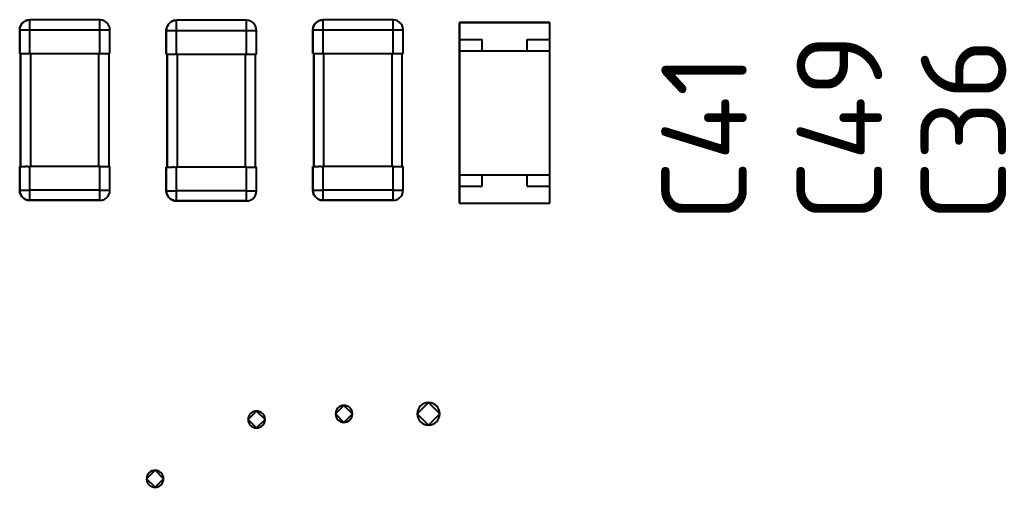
# Model space of a CAD drawing. Header units: inches. Extents: x 5 to 589, y -420 to -5.
# Drawn here: x 450.82 to 468.32, y -98.95 to -90.66 of the extents above; entities that cross this region are included whole.
import ezdxf

# ---------------------------------------------------------------- set-up
doc = ezdxf.new("R2010")
doc.units = ezdxf.units.IN
doc.header["$MEASUREMENT"] = 0
doc.styles.add('ISOCPEUR0', font='isocpeur.ttf', dxfattribs={"height": 2.87999})

msp = doc.modelspace()

# ---------------------------------------------------------------- linework, layer by layer
at = {"color": 7, "true_color": 0xffffff}
for p, q in [((450.842, -90.765), (450.828, -90.803)), ((450.828, -90.803), (450.842, -90.765)), ((450.864, -90.731), (450.842, -90.765)), ((450.842, -90.765), (450.864, -90.731)), ((450.892, -90.703), (450.864, -90.731)), ((450.864, -90.731), (450.892, -90.703)), ((450.926, -90.681), (450.892, -90.703)), ((450.892, -90.703), (450.926, -90.681)), ((450.964, -90.669), (450.926, -90.681)), ((450.926, -90.681), (450.964, -90.669)), ((451.004, -90.663), (450.964, -90.669)), ((450.964, -90.669), (451.004, -90.663)), ((452.244, -90.663), (451.004, -90.663)), ((452.244, -90.663), (451.004, -90.663)), ((451.004, -90.669), (451.004, -90.663)), ((451.004, -90.681), (451.004, -90.669)), ((451.004, -90.703), (451.004, -90.681)), ((451.004, -90.731), (451.004, -90.703)), ((451.004, -90.765), (451.004, -90.731)), ((451.004, -90.803), (451.004, -90.765)), ((452.284, -90.669), (452.244, -90.663)), ((452.284, -90.669), (452.244, -90.663)), ((452.244, -90.669), (452.244, -90.663)), ((452.244, -90.681), (452.244, -90.669)), ((452.244, -90.703), (452.244, -90.681)), ((452.244, -90.731), (452.244, -90.703)), ((452.244, -90.765), (452.244, -90.731)), ((452.244, -90.803), (452.244, -90.765)), ((452.322, -90.681), (452.284, -90.669)), ((452.322, -90.681), (452.284, -90.669)), ((452.356, -90.703), (452.322, -90.681)), ((452.356, -90.703), (452.322, -90.681)), ((452.384, -90.731), (452.356, -90.703)), ((452.384, -90.731), (452.356, -90.703)), ((452.406, -90.765), (452.384, -90.731)), ((452.406, -90.765), (452.384, -90.731)), ((452.42, -90.803), (452.406, -90.765)), ((452.42, -90.803), (452.406, -90.765)), ((453.442, -90.775), (453.428, -90.813)), ((453.428, -90.813), (453.442, -90.775)), ((453.464, -90.741), (453.442, -90.775)), ((453.442, -90.775), (453.464, -90.741)), ((453.492, -90.713), (453.464, -90.741)), ((453.464, -90.741), (453.492, -90.713)), ((453.526, -90.691), (453.492, -90.713)), ((453.492, -90.713), (453.526, -90.691)), ((453.564, -90.679), (453.526, -90.691)), ((453.526, -90.691), (453.564, -90.679)), ((453.604, -90.673), (453.564, -90.679)), ((453.564, -90.679), (453.604, -90.673)), ((454.844, -90.673), (453.604, -90.673)), ((454.844, -90.673), (453.604, -90.673)), ((453.604, -90.679), (453.604, -90.673)), ((453.604, -90.691), (453.604, -90.679)), ((453.604, -90.713), (453.604, -90.691)), ((453.604, -90.741), (453.604, -90.713)), ((453.604, -90.775), (453.604, -90.741)), ((453.604, -90.813), (453.604, -90.775)), ((454.884, -90.679), (454.844, -90.673)), ((454.884, -90.679), (454.844, -90.673)), ((454.844, -90.679), (454.844, -90.673)), ((454.844, -90.691), (454.844, -90.679)), ((454.844, -90.713), (454.844, -90.691)), ((454.844, -90.741), (454.844, -90.713)), ((454.844, -90.775), (454.844, -90.741)), ((454.844, -90.813), (454.844, -90.775)), ((454.922, -90.691), (454.884, -90.679)), ((454.922, -90.691), (454.884, -90.679)), ((454.956, -90.713), (454.922, -90.691)), ((454.956, -90.713), (454.922, -90.691)), ((454.984, -90.741), (454.956, -90.713)), ((454.984, -90.741), (454.956, -90.713)), ((455.006, -90.775), (454.984, -90.741)), ((455.006, -90.775), (454.984, -90.741)), ((455.02, -90.813), (455.006, -90.775)), ((455.02, -90.813), (455.006, -90.775)), ((456.042, -90.765), (456.028, -90.803)), ((456.028, -90.803), (456.042, -90.765)), ((456.064, -90.731), (456.042, -90.765)), ((456.042, -90.765), (456.064, -90.731)), ((456.092, -90.703), (456.064, -90.731)), ((456.064, -90.731), (456.092, -90.703)), ((456.126, -90.681), (456.092, -90.703)), ((456.092, -90.703), (456.126, -90.681)), ((456.164, -90.669), (456.126, -90.681)), ((456.126, -90.681), (456.164, -90.669)), ((456.204, -90.663), (456.164, -90.669)), ((456.164, -90.669), (456.204, -90.663)), ((457.444, -90.663), (456.204, -90.663)), ((457.444, -90.663), (456.204, -90.663)), ((456.204, -90.669), (456.204, -90.663)), ((456.204, -90.681), (456.204, -90.669)), ((456.204, -90.703), (456.204, -90.681)), ((456.204, -90.731), (456.204, -90.703)), ((456.204, -90.765), (456.204, -90.731)), ((456.204, -90.803), (456.204, -90.765)), ((457.484, -90.669), (457.444, -90.663)), ((457.484, -90.669), (457.444, -90.663)), ((457.444, -90.669), (457.444, -90.663)), ((457.444, -90.681), (457.444, -90.669)), ((457.444, -90.703), (457.444, -90.681)), ((457.444, -90.731), (457.444, -90.703)), ((457.444, -90.765), (457.444, -90.731)), ((457.444, -90.803), (457.444, -90.765)), ((457.522, -90.681), (457.484, -90.669)), ((457.522, -90.681), (457.484, -90.669)), ((457.556, -90.703), (457.522, -90.681)), ((457.556, -90.703), (457.522, -90.681)), ((457.584, -90.731), (457.556, -90.703)), ((457.584, -90.731), (457.556, -90.703)), ((457.606, -90.765), (457.584, -90.731)), ((457.606, -90.765), (457.584, -90.731)), ((457.62, -90.803), (457.606, -90.765)), ((457.62, -90.803), (457.606, -90.765)), ((460.224, -90.713), (458.624, -90.713)), ((458.624, -90.713), (458.624, -91.013)), ((458.624, -91.013), (458.624, -90.713)), ((458.624, -90.713), (460.224, -90.713)), ((460.224, -91.013), (460.224, -90.713)), ((460.224, -91.013), (460.224, -90.713)), ((450.828, -90.803), (450.824, -90.843)), ((450.824, -90.843), (450.828, -90.803)), ((450.824, -90.843), (450.824, -91.263)), ((450.824, -91.263), (450.824, -90.843)), ((450.824, -90.843), (450.828, -90.843)), ((450.828, -90.843), (450.842, -90.843)), ((450.842, -90.843), (450.864, -90.843)), ((450.864, -90.843), (450.892, -90.843)), ((450.892, -90.843), (450.926, -90.843)), ((450.926, -90.843), (450.964, -90.843)), ((450.964, -90.843), (451.004, -90.843)), ((451.004, -90.843), (451.004, -90.803)), ((451.004, -91.263), (451.004, -90.843)), ((451.004, -90.843), (452.244, -90.843)), ((452.244, -90.843), (452.244, -90.803)), ((452.244, -91.263), (452.244, -90.843)), ((452.244, -90.843), (452.284, -90.843)), ((452.284, -90.843), (452.322, -90.843)), ((452.322, -90.843), (452.356, -90.843)), ((452.356, -90.843), (452.384, -90.843)), ((452.384, -90.843), (452.406, -90.843)), ((452.406, -90.843), (452.42, -90.843)), ((452.424, -90.843), (452.42, -90.803)), ((452.424, -90.843), (452.42, -90.803)), ((452.42, -90.843), (452.424, -90.843)), ((452.424, -91.263), (452.424, -90.843)), ((452.424, -91.263), (452.424, -90.843)), ((453.428, -90.813), (453.424, -90.853)), ((453.424, -90.853), (453.428, -90.813)), ((453.424, -90.853), (453.424, -91.273)), ((453.424, -91.273), (453.424, -90.853)), ((453.424, -90.853), (453.428, -90.853)), ((453.428, -90.853), (453.442, -90.853)), ((453.442, -90.853), (453.464, -90.853)), ((453.464, -90.853), (453.492, -90.853)), ((453.492, -90.853), (453.526, -90.853)), ((453.526, -90.853), (453.564, -90.853)), ((453.564, -90.853), (453.604, -90.853)), ((453.604, -90.853), (453.604, -90.813)), ((453.604, -91.273), (453.604, -90.853)), ((453.604, -90.853), (454.844, -90.853)), ((454.844, -90.853), (454.844, -90.813)), ((454.844, -91.273), (454.844, -90.853)), ((454.844, -90.853), (454.884, -90.853)), ((454.884, -90.853), (454.922, -90.853)), ((454.922, -90.853), (454.956, -90.853)), ((454.956, -90.853), (454.984, -90.853)), ((454.984, -90.853), (455.006, -90.853)), ((455.006, -90.853), (455.02, -90.853)), ((455.024, -90.853), (455.02, -90.813)), ((455.024, -90.853), (455.02, -90.813)), ((455.02, -90.853), (455.024, -90.853)), ((455.024, -91.273), (455.024, -90.853)), ((455.024, -91.273), (455.024, -90.853)), ((456.028, -90.803), (456.024, -90.843)), ((456.024, -90.843), (456.028, -90.803)), ((456.024, -90.843), (456.024, -91.263)), ((456.024, -91.263), (456.024, -90.843)), ((456.024, -90.843), (456.028, -90.843)), ((456.028, -90.843), (456.042, -90.843)), ((456.042, -90.843), (456.064, -90.843)), ((456.064, -90.843), (456.092, -90.843)), ((456.092, -90.843), (456.126, -90.843)), ((456.126, -90.843), (456.164, -90.843)), ((456.164, -90.843), (456.204, -90.843)), ((456.204, -90.843), (456.204, -90.803)), ((456.204, -91.263), (456.204, -90.843)), ((456.204, -90.843), (457.444, -90.843)), ((457.444, -90.843), (457.444, -90.803)), ((457.444, -91.263), (457.444, -90.843)), ((457.444, -90.843), (457.484, -90.843)), ((457.484, -90.843), (457.522, -90.843)), ((457.522, -90.843), (457.556, -90.843)), ((457.556, -90.843), (457.584, -90.843)), ((457.584, -90.843), (457.606, -90.843)), ((457.606, -90.843), (457.62, -90.843)), ((457.624, -90.843), (457.62, -90.803)), ((457.624, -90.843), (457.62, -90.803)), ((457.62, -90.843), (457.624, -90.843)), ((457.624, -91.263), (457.624, -90.843)), ((457.624, -91.263), (457.624, -90.843)), ((458.624, -91.013), (458.624, -91.213)), ((458.624, -93.613), (458.624, -91.013)), ((458.624, -91.013), (459.024, -91.013)), ((459.024, -91.213), (459.024, -91.013)), ((459.824, -91.013), (460.224, -91.013)), ((459.824, -91.213), (459.824, -91.013)), ((460.224, -91.213), (460.224, -91.013)), ((460.224, -93.613), (460.224, -91.013)), ((450.824, -91.263), (450.84, -91.263)), ((450.824, -91.263), (450.828, -91.263)), ((450.828, -91.263), (450.842, -91.263)), ((450.84, -91.263), (450.84, -93.263)), ((450.84, -93.263), (450.84, -91.263)), ((450.842, -91.263), (450.864, -91.263)), ((450.864, -91.263), (450.892, -91.263)), ((450.892, -91.263), (450.926, -91.263)), ((450.926, -91.263), (450.964, -91.263)), ((450.964, -91.263), (451.004, -91.263)), ((451.004, -91.263), (452.244, -91.263)), ((451.02, -93.263), (451.02, -91.263)), ((452.228, -93.263), (452.228, -91.263)), ((452.244, -91.263), (452.284, -91.263)), ((452.284, -91.263), (452.322, -91.263)), ((452.322, -91.263), (452.356, -91.263)), ((452.356, -91.263), (452.384, -91.263)), ((452.384, -91.263), (452.406, -91.263)), ((452.406, -91.263), (452.42, -91.263)), ((452.408, -93.263), (452.408, -91.263)), ((452.408, -91.263), (452.424, -91.263)), ((452.408, -93.263), (452.408, -91.263)), ((452.42, -91.263), (452.424, -91.263)), ((453.424, -91.273), (453.44, -91.273)), ((453.424, -91.273), (453.428, -91.273)), ((453.428, -91.273), (453.442, -91.273)), ((453.44, -91.273), (453.44, -93.273)), ((453.44, -93.273), (453.44, -91.273)), ((453.442, -91.273), (453.464, -91.273)), ((453.464, -91.273), (453.492, -91.273)), ((453.492, -91.273), (453.526, -91.273)), ((453.526, -91.273), (453.564, -91.273)), ((453.564, -91.273), (453.604, -91.273)), ((453.604, -91.273), (454.844, -91.273)), ((453.62, -93.273), (453.62, -91.273)), ((454.828, -93.273), (454.828, -91.273)), ((454.844, -91.273), (454.884, -91.273)), ((454.884, -91.273), (454.922, -91.273)), ((454.922, -91.273), (454.956, -91.273)), ((454.956, -91.273), (454.984, -91.273)), ((454.984, -91.273), (455.006, -91.273)), ((455.006, -91.273), (455.02, -91.273)), ((455.008, -93.273), (455.008, -91.273)), ((455.008, -91.273), (455.024, -91.273)), ((455.008, -93.273), (455.008, -91.273)), ((455.02, -91.273), (455.024, -91.273)), ((456.024, -91.263), (456.04, -91.263)), ((456.024, -91.263), (456.028, -91.263)), ((456.028, -91.263), (456.042, -91.263)), ((456.04, -91.263), (456.04, -93.263)), ((456.04, -93.263), (456.04, -91.263)), ((456.042, -91.263), (456.064, -91.263)), ((456.064, -91.263), (456.092, -91.263)), ((456.092, -91.263), (456.126, -91.263)), ((456.126, -91.263), (456.164, -91.263)), ((456.164, -91.263), (456.204, -91.263)), ((456.204, -91.263), (457.444, -91.263)), ((456.22, -93.263), (456.22, -91.263)), ((457.428, -93.263), (457.428, -91.263)), ((457.444, -91.263), (457.484, -91.263)), ((457.484, -91.263), (457.522, -91.263)), ((457.522, -91.263), (457.556, -91.263)), ((457.556, -91.263), (457.584, -91.263)), ((457.584, -91.263), (457.606, -91.263)), ((457.606, -91.263), (457.62, -91.263)), ((457.608, -93.263), (457.608, -91.263)), ((457.608, -91.263), (457.624, -91.263)), ((457.608, -93.263), (457.608, -91.263)), ((457.62, -91.263), (457.624, -91.263)), ((458.624, -91.213), (458.624, -93.413)), ((458.624, -93.413), (458.624, -91.213)), ((458.624, -91.213), (460.224, -91.213)), ((459.024, -91.213), (459.824, -91.213)), ((460.224, -93.413), (460.224, -91.213)), ((460.224, -93.413), (460.224, -91.213)), ((450.84, -93.263), (450.824, -93.263)), ((450.824, -93.263), (450.824, -93.683)), ((450.824, -93.263), (450.828, -93.263)), ((450.824, -93.683), (450.824, -93.263)), ((450.828, -93.263), (450.842, -93.263)), ((450.842, -93.263), (450.864, -93.263)), ((450.864, -93.263), (450.892, -93.263)), ((450.892, -93.263), (450.926, -93.263)), ((450.964, -93.263), (450.926, -93.263)), ((450.964, -93.263), (451.004, -93.263)), ((452.244, -93.263), (451.004, -93.263)), ((451.004, -93.683), (451.004, -93.263)), ((452.244, -93.263), (452.284, -93.263)), ((452.244, -93.683), (452.244, -93.263)), ((452.284, -93.263), (452.322, -93.263)), ((452.322, -93.263), (452.356, -93.263)), ((452.356, -93.263), (452.384, -93.263)), ((452.384, -93.263), (452.406, -93.263)), ((452.406, -93.263), (452.42, -93.263)), ((452.424, -93.263), (452.408, -93.263)), ((452.42, -93.263), (452.424, -93.263)), ((452.424, -93.683), (452.424, -93.263)), ((452.424, -93.683), (452.424, -93.263)), ((453.44, -93.273), (453.424, -93.273)), ((453.424, -93.273), (453.424, -93.693)), ((453.424, -93.273), (453.428, -93.273)), ((453.424, -93.693), (453.424, -93.273)), ((453.428, -93.273), (453.442, -93.273)), ((453.442, -93.273), (453.464, -93.273)), ((453.464, -93.273), (453.492, -93.273)), ((453.492, -93.273), (453.526, -93.273)), ((453.564, -93.273), (453.526, -93.273)), ((453.564, -93.273), (453.604, -93.273)), ((454.844, -93.273), (453.604, -93.273)), ((453.604, -93.693), (453.604, -93.273)), ((454.844, -93.273), (454.884, -93.273)), ((454.844, -93.693), (454.844, -93.273)), ((454.884, -93.273), (454.922, -93.273)), ((454.922, -93.273), (454.956, -93.273)), ((454.956, -93.273), (454.984, -93.273)), ((454.984, -93.273), (455.006, -93.273)), ((455.006, -93.273), (455.02, -93.273)), ((455.024, -93.273), (455.008, -93.273)), ((455.02, -93.273), (455.024, -93.273)), ((455.024, -93.693), (455.024, -93.273)), ((455.024, -93.693), (455.024, -93.273)), ((456.04, -93.263), (456.024, -93.263)), ((456.024, -93.263), (456.024, -93.683)), ((456.024, -93.263), (456.028, -93.263)), ((456.024, -93.683), (456.024, -93.263)), ((456.028, -93.263), (456.042, -93.263)), ((456.042, -93.263), (456.064, -93.263)), ((456.064, -93.263), (456.092, -93.263)), ((456.092, -93.263), (456.126, -93.263)), ((456.164, -93.263), (456.126, -93.263)), ((456.164, -93.263), (456.204, -93.263)), ((457.444, -93.263), (456.204, -93.263)), ((456.204, -93.683), (456.204, -93.263)), ((457.444, -93.263), (457.484, -93.263)), ((457.444, -93.683), (457.444, -93.263)), ((457.484, -93.263), (457.522, -93.263)), ((457.522, -93.263), (457.556, -93.263)), ((457.556, -93.263), (457.584, -93.263)), ((457.584, -93.263), (457.606, -93.263)), ((457.606, -93.263), (457.62, -93.263)), ((457.624, -93.263), (457.608, -93.263)), ((457.62, -93.263), (457.624, -93.263)), ((457.624, -93.683), (457.624, -93.263)), ((457.624, -93.683), (457.624, -93.263)), ((458.624, -93.413), (458.624, -93.613)), ((458.624, -93.413), (460.224, -93.413)), ((459.024, -93.613), (459.024, -93.413)), ((459.024, -93.413), (459.824, -93.413)), ((459.824, -93.613), (459.824, -93.413)), ((460.224, -93.613), (460.224, -93.413)), ((450.824, -93.683), (450.828, -93.725)), ((450.828, -93.725), (450.824, -93.683)), ((450.824, -93.683), (450.828, -93.683)), ((450.828, -93.683), (450.842, -93.683)), ((450.828, -93.725), (450.842, -93.763)), ((450.842, -93.763), (450.828, -93.725)), ((450.842, -93.683), (450.864, -93.683)), ((450.842, -93.763), (450.864, -93.797)), ((450.864, -93.797), (450.842, -93.763)), ((450.864, -93.683), (450.892, -93.683)), ((450.892, -93.683), (450.926, -93.683)), ((450.926, -93.683), (450.964, -93.683)), ((450.964, -93.683), (451.004, -93.683)), ((451.004, -93.725), (451.004, -93.683)), ((452.244, -93.683), (451.004, -93.683)), ((451.004, -93.763), (451.004, -93.725)), ((451.004, -93.797), (451.004, -93.763)), ((452.244, -93.683), (452.284, -93.683)), ((452.244, -93.725), (452.244, -93.683)), ((452.244, -93.763), (452.244, -93.725)), ((452.244, -93.797), (452.244, -93.763)), ((452.284, -93.683), (452.322, -93.683)), ((452.322, -93.683), (452.356, -93.683)), ((452.356, -93.683), (452.384, -93.683)), ((452.384, -93.683), (452.406, -93.683)), ((452.384, -93.797), (452.406, -93.763)), ((452.384, -93.797), (452.406, -93.763)), ((452.406, -93.683), (452.42, -93.683)), ((452.406, -93.763), (452.42, -93.725)), ((452.406, -93.763), (452.42, -93.725)), ((452.42, -93.725), (452.424, -93.683)), ((452.42, -93.725), (452.424, -93.683)), ((452.42, -93.683), (452.424, -93.683)), ((453.424, -93.693), (453.428, -93.735)), ((453.428, -93.735), (453.424, -93.693)), ((453.424, -93.693), (453.428, -93.693)), ((453.428, -93.693), (453.442, -93.693)), ((453.428, -93.735), (453.442, -93.773)), ((453.442, -93.773), (453.428, -93.735)), ((453.442, -93.693), (453.464, -93.693)), ((453.464, -93.693), (453.492, -93.693)), ((453.492, -93.693), (453.526, -93.693)), ((453.526, -93.693), (453.564, -93.693)), ((453.564, -93.693), (453.604, -93.693)), ((453.604, -93.735), (453.604, -93.693)), ((454.844, -93.693), (453.604, -93.693)), ((453.604, -93.773), (453.604, -93.735)), ((454.844, -93.693), (454.884, -93.693)), ((454.844, -93.735), (454.844, -93.693)), ((454.844, -93.773), (454.844, -93.735)), ((454.884, -93.693), (454.922, -93.693)), ((454.922, -93.693), (454.956, -93.693)), ((454.956, -93.693), (454.984, -93.693)), ((454.984, -93.693), (455.006, -93.693)), ((455.006, -93.693), (455.02, -93.693)), ((455.006, -93.773), (455.02, -93.735)), ((455.006, -93.773), (455.02, -93.735)), ((455.02, -93.735), (455.024, -93.693)), ((455.02, -93.735), (455.024, -93.693)), ((455.02, -93.693), (455.024, -93.693)), ((456.024, -93.683), (456.028, -93.725)), ((456.028, -93.725), (456.024, -93.683)), ((456.024, -93.683), (456.028, -93.683)), ((456.028, -93.683), (456.042, -93.683)), ((456.028, -93.725), (456.042, -93.763)), ((456.042, -93.763), (456.028, -93.725)), ((456.042, -93.683), (456.064, -93.683)), ((456.042, -93.763), (456.064, -93.797)), ((456.064, -93.797), (456.042, -93.763)), ((456.064, -93.683), (456.092, -93.683)), ((456.092, -93.683), (456.126, -93.683)), ((456.126, -93.683), (456.164, -93.683)), ((456.164, -93.683), (456.204, -93.683)), ((456.204, -93.725), (456.204, -93.683)), ((457.444, -93.683), (456.204, -93.683)), ((456.204, -93.763), (456.204, -93.725)), ((456.204, -93.797), (456.204, -93.763)), ((457.444, -93.683), (457.484, -93.683)), ((457.444, -93.725), (457.444, -93.683)), ((457.444, -93.763), (457.444, -93.725)), ((457.444, -93.797), (457.444, -93.763)), ((457.484, -93.683), (457.522, -93.683)), ((457.522, -93.683), (457.556, -93.683)), ((457.556, -93.683), (457.584, -93.683)), ((457.584, -93.683), (457.606, -93.683)), ((457.584, -93.797), (457.606, -93.763)), ((457.584, -93.797), (457.606, -93.763)), ((457.606, -93.683), (457.62, -93.683)), ((457.606, -93.763), (457.62, -93.725)), ((457.606, -93.763), (457.62, -93.725)), ((457.62, -93.725), (457.624, -93.683)), ((457.62, -93.725), (457.624, -93.683)), ((457.62, -93.683), (457.624, -93.683)), ((458.624, -93.613), (458.624, -93.913)), ((458.624, -93.613), (459.024, -93.613)), ((458.624, -93.913), (458.624, -93.613)), ((459.824, -93.613), (460.224, -93.613)), ((460.224, -93.913), (460.224, -93.613)), ((460.224, -93.913), (460.224, -93.613)), ((450.864, -93.797), (450.892, -93.825)), ((450.892, -93.825), (450.864, -93.797)), ((450.892, -93.825), (450.926, -93.847)), ((450.926, -93.847), (450.892, -93.825)), ((450.926, -93.847), (450.964, -93.859)), ((450.964, -93.859), (450.926, -93.847)), ((450.964, -93.859), (451.004, -93.863)), ((451.004, -93.863), (450.964, -93.859)), ((451.004, -93.825), (451.004, -93.797)), ((451.004, -93.847), (451.004, -93.825)), ((451.004, -93.859), (451.004, -93.847)), ((451.004, -93.863), (451.004, -93.859)), ((451.004, -93.863), (452.244, -93.863)), ((452.244, -93.863), (451.004, -93.863)), ((452.244, -93.825), (452.244, -93.797)), ((452.244, -93.847), (452.244, -93.825)), ((452.244, -93.859), (452.244, -93.847)), ((452.244, -93.863), (452.284, -93.859)), ((452.244, -93.863), (452.284, -93.859)), ((452.244, -93.863), (452.244, -93.859)), ((452.284, -93.859), (452.322, -93.847)), ((452.284, -93.859), (452.322, -93.847)), ((452.322, -93.847), (452.356, -93.825)), ((452.322, -93.847), (452.356, -93.825)), ((452.356, -93.825), (452.384, -93.797)), ((452.356, -93.825), (452.384, -93.797)), ((453.442, -93.773), (453.464, -93.807)), ((453.464, -93.807), (453.442, -93.773)), ((453.464, -93.807), (453.492, -93.835)), ((453.492, -93.835), (453.464, -93.807)), ((453.492, -93.835), (453.526, -93.857)), ((453.526, -93.857), (453.492, -93.835)), ((453.526, -93.857), (453.564, -93.869)), ((453.564, -93.869), (453.526, -93.857)), ((453.564, -93.869), (453.604, -93.873)), ((453.604, -93.873), (453.564, -93.869)), ((453.604, -93.807), (453.604, -93.773)), ((453.604, -93.835), (453.604, -93.807)), ((453.604, -93.857), (453.604, -93.835)), ((453.604, -93.869), (453.604, -93.857)), ((453.604, -93.873), (453.604, -93.869)), ((453.604, -93.873), (454.844, -93.873)), ((454.844, -93.873), (453.604, -93.873)), ((454.844, -93.807), (454.844, -93.773)), ((454.844, -93.835), (454.844, -93.807)), ((454.844, -93.857), (454.844, -93.835)), ((454.844, -93.869), (454.844, -93.857)), ((454.844, -93.873), (454.884, -93.869)), ((454.844, -93.873), (454.884, -93.869)), ((454.844, -93.873), (454.844, -93.869)), ((454.884, -93.869), (454.922, -93.857)), ((454.884, -93.869), (454.922, -93.857)), ((454.922, -93.857), (454.956, -93.835)), ((454.922, -93.857), (454.956, -93.835)), ((454.956, -93.835), (454.984, -93.807)), ((454.956, -93.835), (454.984, -93.807)), ((454.984, -93.807), (455.006, -93.773)), ((454.984, -93.807), (455.006, -93.773)), ((456.064, -93.797), (456.092, -93.825)), ((456.092, -93.825), (456.064, -93.797)), ((456.092, -93.825), (456.126, -93.847)), ((456.126, -93.847), (456.092, -93.825)), ((456.126, -93.847), (456.164, -93.859)), ((456.164, -93.859), (456.126, -93.847)), ((456.164, -93.859), (456.204, -93.863)), ((456.204, -93.863), (456.164, -93.859)), ((456.204, -93.825), (456.204, -93.797)), ((456.204, -93.847), (456.204, -93.825)), ((456.204, -93.859), (456.204, -93.847)), ((456.204, -93.863), (456.204, -93.859)), ((456.204, -93.863), (457.444, -93.863)), ((457.444, -93.863), (456.204, -93.863)), ((457.444, -93.825), (457.444, -93.797)), ((457.444, -93.847), (457.444, -93.825)), ((457.444, -93.859), (457.444, -93.847)), ((457.444, -93.863), (457.484, -93.859)), ((457.444, -93.863), (457.484, -93.859)), ((457.444, -93.863), (457.444, -93.859)), ((457.484, -93.859), (457.522, -93.847)), ((457.484, -93.859), (457.522, -93.847)), ((457.522, -93.847), (457.556, -93.825)), ((457.522, -93.847), (457.556, -93.825)), ((457.556, -93.825), (457.584, -93.797)), ((457.556, -93.825), (457.584, -93.797)), ((458.624, -93.913), (460.224, -93.913)), ((458.624, -93.913), (460.224, -93.913))]:
    msp.add_line(p, q, dxfattribs=at)
at = {"color": 18, "true_color": 0x000000}
for p, q in [((450.842, -90.765), (450.828, -90.803)), ((450.828, -90.803), (450.842, -90.765)), ((450.864, -90.731), (450.842, -90.765)), ((450.842, -90.765), (450.864, -90.731)), ((450.892, -90.703), (450.864, -90.731)), ((450.864, -90.731), (450.892, -90.703)), ((450.926, -90.681), (450.892, -90.703)), ((450.892, -90.703), (450.926, -90.681)), ((450.964, -90.669), (450.926, -90.681)), ((450.926, -90.681), (450.964, -90.669)), ((451.004, -90.663), (450.964, -90.669)), ((450.964, -90.669), (451.004, -90.663)), ((452.244, -90.663), (451.004, -90.663)), ((452.244, -90.663), (451.004, -90.663)), ((451.004, -90.669), (451.004, -90.663)), ((451.004, -90.681), (451.004, -90.669)), ((451.004, -90.703), (451.004, -90.681)), ((451.004, -90.731), (451.004, -90.703)), ((451.004, -90.765), (451.004, -90.731)), ((451.004, -90.803), (451.004, -90.765)), ((452.284, -90.669), (452.244, -90.663)), ((452.284, -90.669), (452.244, -90.663)), ((452.244, -90.669), (452.244, -90.663)), ((452.244, -90.681), (452.244, -90.669)), ((452.244, -90.703), (452.244, -90.681)), ((452.244, -90.731), (452.244, -90.703)), ((452.244, -90.765), (452.244, -90.731)), ((452.244, -90.803), (452.244, -90.765)), ((452.322, -90.681), (452.284, -90.669)), ((452.322, -90.681), (452.284, -90.669)), ((452.356, -90.703), (452.322, -90.681)), ((452.356, -90.703), (452.322, -90.681)), ((452.384, -90.731), (452.356, -90.703)), ((452.384, -90.731), (452.356, -90.703)), ((452.406, -90.765), (452.384, -90.731)), ((452.406, -90.765), (452.384, -90.731)), ((452.42, -90.803), (452.406, -90.765)), ((452.42, -90.803), (452.406, -90.765)), ((453.442, -90.775), (453.428, -90.813)), ((453.428, -90.813), (453.442, -90.775)), ((453.464, -90.741), (453.442, -90.775)), ((453.442, -90.775), (453.464, -90.741)), ((453.492, -90.713), (453.464, -90.741)), ((453.464, -90.741), (453.492, -90.713)), ((453.526, -90.691), (453.492, -90.713)), ((453.492, -90.713), (453.526, -90.691)), ((453.564, -90.679), (453.526, -90.691)), ((453.526, -90.691), (453.564, -90.679)), ((453.604, -90.673), (453.564, -90.679)), ((453.564, -90.679), (453.604, -90.673)), ((454.844, -90.673), (453.604, -90.673)), ((454.844, -90.673), (453.604, -90.673)), ((453.604, -90.679), (453.604, -90.673)), ((453.604, -90.691), (453.604, -90.679)), ((453.604, -90.713), (453.604, -90.691)), ((453.604, -90.741), (453.604, -90.713)), ((453.604, -90.775), (453.604, -90.741)), ((453.604, -90.813), (453.604, -90.775)), ((454.884, -90.679), (454.844, -90.673)), ((454.884, -90.679), (454.844, -90.673)), ((454.844, -90.679), (454.844, -90.673)), ((454.844, -90.691), (454.844, -90.679)), ((454.844, -90.713), (454.844, -90.691)), ((454.844, -90.741), (454.844, -90.713)), ((454.844, -90.775), (454.844, -90.741)), ((454.844, -90.813), (454.844, -90.775)), ((454.922, -90.691), (454.884, -90.679)), ((454.922, -90.691), (454.884, -90.679)), ((454.956, -90.713), (454.922, -90.691)), ((454.956, -90.713), (454.922, -90.691)), ((454.984, -90.741), (454.956, -90.713)), ((454.984, -90.741), (454.956, -90.713)), ((455.006, -90.775), (454.984, -90.741)), ((455.006, -90.775), (454.984, -90.741)), ((455.02, -90.813), (455.006, -90.775)), ((455.02, -90.813), (455.006, -90.775)), ((456.042, -90.765), (456.028, -90.803)), ((456.028, -90.803), (456.042, -90.765)), ((456.064, -90.731), (456.042, -90.765)), ((456.042, -90.765), (456.064, -90.731)), ((456.092, -90.703), (456.064, -90.731)), ((456.064, -90.731), (456.092, -90.703)), ((456.126, -90.681), (456.092, -90.703)), ((456.092, -90.703), (456.126, -90.681)), ((456.164, -90.669), (456.126, -90.681)), ((456.126, -90.681), (456.164, -90.669)), ((456.204, -90.663), (456.164, -90.669)), ((456.164, -90.669), (456.204, -90.663)), ((457.444, -90.663), (456.204, -90.663)), ((457.444, -90.663), (456.204, -90.663)), ((456.204, -90.669), (456.204, -90.663)), ((456.204, -90.681), (456.204, -90.669)), ((456.204, -90.703), (456.204, -90.681)), ((456.204, -90.731), (456.204, -90.703)), ((456.204, -90.765), (456.204, -90.731)), ((456.204, -90.803), (456.204, -90.765)), ((457.484, -90.669), (457.444, -90.663)), ((457.484, -90.669), (457.444, -90.663)), ((457.444, -90.669), (457.444, -90.663)), ((457.444, -90.681), (457.444, -90.669)), ((457.444, -90.703), (457.444, -90.681)), ((457.444, -90.731), (457.444, -90.703)), ((457.444, -90.765), (457.444, -90.731)), ((457.444, -90.803), (457.444, -90.765)), ((457.522, -90.681), (457.484, -90.669)), ((457.522, -90.681), (457.484, -90.669)), ((457.556, -90.703), (457.522, -90.681)), ((457.556, -90.703), (457.522, -90.681)), ((457.584, -90.731), (457.556, -90.703)), ((457.584, -90.731), (457.556, -90.703)), ((457.606, -90.765), (457.584, -90.731)), ((457.606, -90.765), (457.584, -90.731)), ((457.62, -90.803), (457.606, -90.765)), ((457.62, -90.803), (457.606, -90.765)), ((460.224, -90.713), (458.624, -90.713)), ((458.624, -90.713), (458.624, -91.013)), ((458.624, -91.013), (458.624, -90.713)), ((458.624, -90.713), (460.224, -90.713)), ((460.224, -91.013), (460.224, -90.713)), ((460.224, -91.013), (460.224, -90.713)), ((450.828, -90.803), (450.824, -90.843)), ((450.824, -90.843), (450.828, -90.803)), ((450.824, -90.843), (450.824, -91.263)), ((450.824, -91.263), (450.824, -90.843)), ((450.824, -90.843), (450.828, -90.843)), ((450.828, -90.843), (450.842, -90.843)), ((450.842, -90.843), (450.864, -90.843)), ((450.864, -90.843), (450.892, -90.843)), ((450.892, -90.843), (450.926, -90.843)), ((450.926, -90.843), (450.964, -90.843)), ((450.964, -90.843), (451.004, -90.843)), ((451.004, -90.843), (451.004, -90.803)), ((451.004, -91.263), (451.004, -90.843)), ((451.004, -90.843), (452.244, -90.843)), ((452.244, -90.843), (452.244, -90.803)), ((452.244, -91.263), (452.244, -90.843)), ((452.244, -90.843), (452.284, -90.843)), ((452.284, -90.843), (452.322, -90.843)), ((452.322, -90.843), (452.356, -90.843)), ((452.356, -90.843), (452.384, -90.843)), ((452.384, -90.843), (452.406, -90.843)), ((452.406, -90.843), (452.42, -90.843)), ((452.424, -90.843), (452.42, -90.803)), ((452.424, -90.843), (452.42, -90.803)), ((452.42, -90.843), (452.424, -90.843)), ((452.424, -91.263), (452.424, -90.843)), ((452.424, -91.263), (452.424, -90.843)), ((453.428, -90.813), (453.424, -90.853)), ((453.424, -90.853), (453.428, -90.813)), ((453.424, -90.853), (453.424, -91.273)), ((453.424, -91.273), (453.424, -90.853)), ((453.424, -90.853), (453.428, -90.853)), ((453.428, -90.853), (453.442, -90.853)), ((453.442, -90.853), (453.464, -90.853)), ((453.464, -90.853), (453.492, -90.853)), ((453.492, -90.853), (453.526, -90.853)), ((453.526, -90.853), (453.564, -90.853)), ((453.564, -90.853), (453.604, -90.853)), ((453.604, -90.853), (453.604, -90.813)), ((453.604, -91.273), (453.604, -90.853)), ((453.604, -90.853), (454.844, -90.853)), ((454.844, -90.853), (454.844, -90.813)), ((454.844, -91.273), (454.844, -90.853)), ((454.844, -90.853), (454.884, -90.853)), ((454.884, -90.853), (454.922, -90.853)), ((454.922, -90.853), (454.956, -90.853)), ((454.956, -90.853), (454.984, -90.853)), ((454.984, -90.853), (455.006, -90.853)), ((455.006, -90.853), (455.02, -90.853)), ((455.024, -90.853), (455.02, -90.813)), ((455.024, -90.853), (455.02, -90.813)), ((455.02, -90.853), (455.024, -90.853)), ((455.024, -91.273), (455.024, -90.853)), ((455.024, -91.273), (455.024, -90.853)), ((456.028, -90.803), (456.024, -90.843)), ((456.024, -90.843), (456.028, -90.803)), ((456.024, -90.843), (456.024, -91.263)), ((456.024, -91.263), (456.024, -90.843)), ((456.024, -90.843), (456.028, -90.843)), ((456.028, -90.843), (456.042, -90.843)), ((456.042, -90.843), (456.064, -90.843)), ((456.064, -90.843), (456.092, -90.843)), ((456.092, -90.843), (456.126, -90.843)), ((456.126, -90.843), (456.164, -90.843)), ((456.164, -90.843), (456.204, -90.843)), ((456.204, -90.843), (456.204, -90.803)), ((456.204, -91.263), (456.204, -90.843)), ((456.204, -90.843), (457.444, -90.843)), ((457.444, -90.843), (457.444, -90.803)), ((457.444, -91.263), (457.444, -90.843)), ((457.444, -90.843), (457.484, -90.843)), ((457.484, -90.843), (457.522, -90.843)), ((457.522, -90.843), (457.556, -90.843)), ((457.556, -90.843), (457.584, -90.843)), ((457.584, -90.843), (457.606, -90.843)), ((457.606, -90.843), (457.62, -90.843)), ((457.624, -90.843), (457.62, -90.803)), ((457.624, -90.843), (457.62, -90.803)), ((457.62, -90.843), (457.624, -90.843)), ((457.624, -91.263), (457.624, -90.843)), ((457.624, -91.263), (457.624, -90.843)), ((458.624, -91.013), (458.624, -91.213)), ((458.624, -93.613), (458.624, -91.013)), ((458.624, -91.013), (459.024, -91.013)), ((459.024, -91.213), (459.024, -91.013)), ((459.824, -91.013), (460.224, -91.013)), ((459.824, -91.213), (459.824, -91.013)), ((460.224, -91.213), (460.224, -91.013)), ((460.224, -93.613), (460.224, -91.013)), ((450.824, -91.263), (450.84, -91.263)), ((450.824, -91.263), (450.828, -91.263)), ((450.828, -91.263), (450.842, -91.263)), ((450.84, -91.263), (450.84, -93.263)), ((450.84, -93.263), (450.84, -91.263)), ((450.842, -91.263), (450.864, -91.263)), ((450.864, -91.263), (450.892, -91.263)), ((450.892, -91.263), (450.926, -91.263)), ((450.926, -91.263), (450.964, -91.263)), ((450.964, -91.263), (451.004, -91.263)), ((451.004, -91.263), (452.244, -91.263)), ((451.02, -93.263), (451.02, -91.263)), ((452.228, -93.263), (452.228, -91.263)), ((452.244, -91.263), (452.284, -91.263)), ((452.284, -91.263), (452.322, -91.263)), ((452.322, -91.263), (452.356, -91.263)), ((452.356, -91.263), (452.384, -91.263)), ((452.384, -91.263), (452.406, -91.263)), ((452.406, -91.263), (452.42, -91.263)), ((452.408, -93.263), (452.408, -91.263)), ((452.408, -91.263), (452.424, -91.263)), ((452.408, -93.263), (452.408, -91.263)), ((452.42, -91.263), (452.424, -91.263)), ((453.424, -91.273), (453.44, -91.273)), ((453.424, -91.273), (453.428, -91.273)), ((453.428, -91.273), (453.442, -91.273)), ((453.44, -91.273), (453.44, -93.273)), ((453.44, -93.273), (453.44, -91.273)), ((453.442, -91.273), (453.464, -91.273)), ((453.464, -91.273), (453.492, -91.273)), ((453.492, -91.273), (453.526, -91.273)), ((453.526, -91.273), (453.564, -91.273)), ((453.564, -91.273), (453.604, -91.273)), ((453.604, -91.273), (454.844, -91.273)), ((453.62, -93.273), (453.62, -91.273)), ((454.828, -93.273), (454.828, -91.273)), ((454.844, -91.273), (454.884, -91.273)), ((454.884, -91.273), (454.922, -91.273)), ((454.922, -91.273), (454.956, -91.273)), ((454.956, -91.273), (454.984, -91.273)), ((454.984, -91.273), (455.006, -91.273)), ((455.006, -91.273), (455.02, -91.273)), ((455.008, -93.273), (455.008, -91.273)), ((455.008, -91.273), (455.024, -91.273)), ((455.008, -93.273), (455.008, -91.273)), ((455.02, -91.273), (455.024, -91.273)), ((456.024, -91.263), (456.04, -91.263)), ((456.024, -91.263), (456.028, -91.263)), ((456.028, -91.263), (456.042, -91.263)), ((456.04, -91.263), (456.04, -93.263)), ((456.04, -93.263), (456.04, -91.263)), ((456.042, -91.263), (456.064, -91.263)), ((456.064, -91.263), (456.092, -91.263)), ((456.092, -91.263), (456.126, -91.263)), ((456.126, -91.263), (456.164, -91.263)), ((456.164, -91.263), (456.204, -91.263)), ((456.204, -91.263), (457.444, -91.263)), ((456.22, -93.263), (456.22, -91.263)), ((457.428, -93.263), (457.428, -91.263)), ((457.444, -91.263), (457.484, -91.263)), ((457.484, -91.263), (457.522, -91.263)), ((457.522, -91.263), (457.556, -91.263)), ((457.556, -91.263), (457.584, -91.263)), ((457.584, -91.263), (457.606, -91.263)), ((457.606, -91.263), (457.62, -91.263)), ((457.608, -93.263), (457.608, -91.263)), ((457.608, -91.263), (457.624, -91.263)), ((457.608, -93.263), (457.608, -91.263)), ((457.62, -91.263), (457.624, -91.263)), ((458.624, -91.213), (458.624, -93.413)), ((458.624, -93.413), (458.624, -91.213)), ((458.624, -91.213), (460.224, -91.213)), ((459.024, -91.213), (459.824, -91.213)), ((460.224, -93.413), (460.224, -91.213)), ((460.224, -93.413), (460.224, -91.213)), ((450.84, -93.263), (450.824, -93.263)), ((450.824, -93.263), (450.824, -93.683)), ((450.824, -93.263), (450.828, -93.263)), ((450.824, -93.683), (450.824, -93.263)), ((450.828, -93.263), (450.842, -93.263)), ((450.842, -93.263), (450.864, -93.263)), ((450.864, -93.263), (450.892, -93.263)), ((450.892, -93.263), (450.926, -93.263)), ((450.964, -93.263), (450.926, -93.263)), ((450.964, -93.263), (451.004, -93.263)), ((452.244, -93.263), (451.004, -93.263)), ((451.004, -93.683), (451.004, -93.263)), ((452.244, -93.263), (452.284, -93.263)), ((452.244, -93.683), (452.244, -93.263)), ((452.284, -93.263), (452.322, -93.263)), ((452.322, -93.263), (452.356, -93.263)), ((452.356, -93.263), (452.384, -93.263)), ((452.384, -93.263), (452.406, -93.263)), ((452.406, -93.263), (452.42, -93.263)), ((452.424, -93.263), (452.408, -93.263)), ((452.42, -93.263), (452.424, -93.263)), ((452.424, -93.683), (452.424, -93.263)), ((452.424, -93.683), (452.424, -93.263)), ((453.44, -93.273), (453.424, -93.273)), ((453.424, -93.273), (453.424, -93.693)), ((453.424, -93.273), (453.428, -93.273)), ((453.424, -93.693), (453.424, -93.273)), ((453.428, -93.273), (453.442, -93.273)), ((453.442, -93.273), (453.464, -93.273)), ((453.464, -93.273), (453.492, -93.273)), ((453.492, -93.273), (453.526, -93.273)), ((453.564, -93.273), (453.526, -93.273)), ((453.564, -93.273), (453.604, -93.273)), ((454.844, -93.273), (453.604, -93.273)), ((453.604, -93.693), (453.604, -93.273)), ((454.844, -93.273), (454.884, -93.273)), ((454.844, -93.693), (454.844, -93.273)), ((454.884, -93.273), (454.922, -93.273)), ((454.922, -93.273), (454.956, -93.273)), ((454.956, -93.273), (454.984, -93.273)), ((454.984, -93.273), (455.006, -93.273)), ((455.006, -93.273), (455.02, -93.273)), ((455.024, -93.273), (455.008, -93.273)), ((455.02, -93.273), (455.024, -93.273)), ((455.024, -93.693), (455.024, -93.273)), ((455.024, -93.693), (455.024, -93.273)), ((456.04, -93.263), (456.024, -93.263)), ((456.024, -93.263), (456.024, -93.683)), ((456.024, -93.263), (456.028, -93.263)), ((456.024, -93.683), (456.024, -93.263)), ((456.028, -93.263), (456.042, -93.263)), ((456.042, -93.263), (456.064, -93.263)), ((456.064, -93.263), (456.092, -93.263)), ((456.092, -93.263), (456.126, -93.263)), ((456.164, -93.263), (456.126, -93.263)), ((456.164, -93.263), (456.204, -93.263)), ((457.444, -93.263), (456.204, -93.263)), ((456.204, -93.683), (456.204, -93.263)), ((457.444, -93.263), (457.484, -93.263)), ((457.444, -93.683), (457.444, -93.263)), ((457.484, -93.263), (457.522, -93.263)), ((457.522, -93.263), (457.556, -93.263)), ((457.556, -93.263), (457.584, -93.263)), ((457.584, -93.263), (457.606, -93.263)), ((457.606, -93.263), (457.62, -93.263)), ((457.624, -93.263), (457.608, -93.263)), ((457.62, -93.263), (457.624, -93.263)), ((457.624, -93.683), (457.624, -93.263)), ((457.624, -93.683), (457.624, -93.263)), ((458.624, -93.413), (458.624, -93.613)), ((458.624, -93.413), (460.224, -93.413)), ((459.024, -93.613), (459.024, -93.413)), ((459.024, -93.413), (459.824, -93.413)), ((459.824, -93.613), (459.824, -93.413)), ((460.224, -93.613), (460.224, -93.413)), ((450.824, -93.683), (450.828, -93.725)), ((450.828, -93.725), (450.824, -93.683)), ((450.824, -93.683), (450.828, -93.683)), ((450.828, -93.683), (450.842, -93.683)), ((450.828, -93.725), (450.842, -93.763)), ((450.842, -93.763), (450.828, -93.725)), ((450.842, -93.683), (450.864, -93.683)), ((450.842, -93.763), (450.864, -93.797)), ((450.864, -93.797), (450.842, -93.763)), ((450.864, -93.683), (450.892, -93.683)), ((450.892, -93.683), (450.926, -93.683)), ((450.926, -93.683), (450.964, -93.683)), ((450.964, -93.683), (451.004, -93.683)), ((451.004, -93.725), (451.004, -93.683)), ((452.244, -93.683), (451.004, -93.683)), ((451.004, -93.763), (451.004, -93.725)), ((451.004, -93.797), (451.004, -93.763)), ((452.244, -93.683), (452.284, -93.683)), ((452.244, -93.725), (452.244, -93.683)), ((452.244, -93.763), (452.244, -93.725)), ((452.244, -93.797), (452.244, -93.763)), ((452.284, -93.683), (452.322, -93.683)), ((452.322, -93.683), (452.356, -93.683)), ((452.356, -93.683), (452.384, -93.683)), ((452.384, -93.683), (452.406, -93.683)), ((452.384, -93.797), (452.406, -93.763)), ((452.384, -93.797), (452.406, -93.763)), ((452.406, -93.683), (452.42, -93.683)), ((452.406, -93.763), (452.42, -93.725)), ((452.406, -93.763), (452.42, -93.725)), ((452.42, -93.725), (452.424, -93.683)), ((452.42, -93.725), (452.424, -93.683)), ((452.42, -93.683), (452.424, -93.683)), ((453.424, -93.693), (453.428, -93.735)), ((453.428, -93.735), (453.424, -93.693)), ((453.424, -93.693), (453.428, -93.693)), ((453.428, -93.693), (453.442, -93.693)), ((453.428, -93.735), (453.442, -93.773)), ((453.442, -93.773), (453.428, -93.735)), ((453.442, -93.693), (453.464, -93.693)), ((453.464, -93.693), (453.492, -93.693)), ((453.492, -93.693), (453.526, -93.693)), ((453.526, -93.693), (453.564, -93.693)), ((453.564, -93.693), (453.604, -93.693)), ((453.604, -93.735), (453.604, -93.693)), ((454.844, -93.693), (453.604, -93.693)), ((453.604, -93.773), (453.604, -93.735)), ((454.844, -93.693), (454.884, -93.693)), ((454.844, -93.735), (454.844, -93.693)), ((454.844, -93.773), (454.844, -93.735)), ((454.884, -93.693), (454.922, -93.693)), ((454.922, -93.693), (454.956, -93.693)), ((454.956, -93.693), (454.984, -93.693)), ((454.984, -93.693), (455.006, -93.693)), ((455.006, -93.693), (455.02, -93.693)), ((455.006, -93.773), (455.02, -93.735)), ((455.006, -93.773), (455.02, -93.735)), ((455.02, -93.735), (455.024, -93.693)), ((455.02, -93.735), (455.024, -93.693)), ((455.02, -93.693), (455.024, -93.693)), ((456.024, -93.683), (456.028, -93.725)), ((456.028, -93.725), (456.024, -93.683)), ((456.024, -93.683), (456.028, -93.683)), ((456.028, -93.683), (456.042, -93.683)), ((456.028, -93.725), (456.042, -93.763)), ((456.042, -93.763), (456.028, -93.725)), ((456.042, -93.683), (456.064, -93.683)), ((456.042, -93.763), (456.064, -93.797)), ((456.064, -93.797), (456.042, -93.763)), ((456.064, -93.683), (456.092, -93.683)), ((456.092, -93.683), (456.126, -93.683)), ((456.126, -93.683), (456.164, -93.683)), ((456.164, -93.683), (456.204, -93.683)), ((456.204, -93.725), (456.204, -93.683)), ((457.444, -93.683), (456.204, -93.683)), ((456.204, -93.763), (456.204, -93.725)), ((456.204, -93.797), (456.204, -93.763)), ((457.444, -93.683), (457.484, -93.683)), ((457.444, -93.725), (457.444, -93.683)), ((457.444, -93.763), (457.444, -93.725)), ((457.444, -93.797), (457.444, -93.763)), ((457.484, -93.683), (457.522, -93.683)), ((457.522, -93.683), (457.556, -93.683)), ((457.556, -93.683), (457.584, -93.683)), ((457.584, -93.683), (457.606, -93.683)), ((457.584, -93.797), (457.606, -93.763)), ((457.584, -93.797), (457.606, -93.763)), ((457.606, -93.683), (457.62, -93.683)), ((457.606, -93.763), (457.62, -93.725)), ((457.606, -93.763), (457.62, -93.725)), ((457.62, -93.725), (457.624, -93.683)), ((457.62, -93.725), (457.624, -93.683)), ((457.62, -93.683), (457.624, -93.683)), ((458.624, -93.613), (458.624, -93.913)), ((458.624, -93.613), (459.024, -93.613)), ((458.624, -93.913), (458.624, -93.613)), ((459.824, -93.613), (460.224, -93.613)), ((460.224, -93.913), (460.224, -93.613)), ((460.224, -93.913), (460.224, -93.613)), ((450.864, -93.797), (450.892, -93.825)), ((450.892, -93.825), (450.864, -93.797)), ((450.892, -93.825), (450.926, -93.847)), ((450.926, -93.847), (450.892, -93.825)), ((450.926, -93.847), (450.964, -93.859)), ((450.964, -93.859), (450.926, -93.847)), ((450.964, -93.859), (451.004, -93.863)), ((451.004, -93.863), (450.964, -93.859)), ((451.004, -93.825), (451.004, -93.797)), ((451.004, -93.847), (451.004, -93.825)), ((451.004, -93.859), (451.004, -93.847)), ((451.004, -93.863), (451.004, -93.859)), ((451.004, -93.863), (452.244, -93.863)), ((452.244, -93.863), (451.004, -93.863)), ((452.244, -93.825), (452.244, -93.797)), ((452.244, -93.847), (452.244, -93.825)), ((452.244, -93.859), (452.244, -93.847)), ((452.244, -93.863), (452.284, -93.859)), ((452.244, -93.863), (452.284, -93.859)), ((452.244, -93.863), (452.244, -93.859)), ((452.284, -93.859), (452.322, -93.847)), ((452.284, -93.859), (452.322, -93.847)), ((452.322, -93.847), (452.356, -93.825)), ((452.322, -93.847), (452.356, -93.825)), ((452.356, -93.825), (452.384, -93.797)), ((452.356, -93.825), (452.384, -93.797)), ((453.442, -93.773), (453.464, -93.807)), ((453.464, -93.807), (453.442, -93.773)), ((453.464, -93.807), (453.492, -93.835)), ((453.492, -93.835), (453.464, -93.807)), ((453.492, -93.835), (453.526, -93.857)), ((453.526, -93.857), (453.492, -93.835)), ((453.526, -93.857), (453.564, -93.869)), ((453.564, -93.869), (453.526, -93.857)), ((453.564, -93.869), (453.604, -93.873)), ((453.604, -93.873), (453.564, -93.869)), ((453.604, -93.807), (453.604, -93.773)), ((453.604, -93.835), (453.604, -93.807)), ((453.604, -93.857), (453.604, -93.835)), ((453.604, -93.869), (453.604, -93.857)), ((453.604, -93.873), (453.604, -93.869)), ((453.604, -93.873), (454.844, -93.873)), ((454.844, -93.873), (453.604, -93.873)), ((454.844, -93.807), (454.844, -93.773)), ((454.844, -93.835), (454.844, -93.807)), ((454.844, -93.857), (454.844, -93.835)), ((454.844, -93.869), (454.844, -93.857)), ((454.844, -93.873), (454.884, -93.869)), ((454.844, -93.873), (454.884, -93.869)), ((454.844, -93.873), (454.844, -93.869)), ((454.884, -93.869), (454.922, -93.857)), ((454.884, -93.869), (454.922, -93.857)), ((454.922, -93.857), (454.956, -93.835)), ((454.922, -93.857), (454.956, -93.835)), ((454.956, -93.835), (454.984, -93.807)), ((454.956, -93.835), (454.984, -93.807)), ((454.984, -93.807), (455.006, -93.773)), ((454.984, -93.807), (455.006, -93.773)), ((456.064, -93.797), (456.092, -93.825)), ((456.092, -93.825), (456.064, -93.797)), ((456.092, -93.825), (456.126, -93.847)), ((456.126, -93.847), (456.092, -93.825)), ((456.126, -93.847), (456.164, -93.859)), ((456.164, -93.859), (456.126, -93.847)), ((456.164, -93.859), (456.204, -93.863)), ((456.204, -93.863), (456.164, -93.859)), ((456.204, -93.825), (456.204, -93.797)), ((456.204, -93.847), (456.204, -93.825)), ((456.204, -93.859), (456.204, -93.847)), ((456.204, -93.863), (456.204, -93.859)), ((456.204, -93.863), (457.444, -93.863)), ((457.444, -93.863), (456.204, -93.863)), ((457.444, -93.825), (457.444, -93.797)), ((457.444, -93.847), (457.444, -93.825)), ((457.444, -93.859), (457.444, -93.847)), ((457.444, -93.863), (457.484, -93.859)), ((457.444, -93.863), (457.484, -93.859)), ((457.444, -93.863), (457.444, -93.859)), ((457.484, -93.859), (457.522, -93.847)), ((457.484, -93.859), (457.522, -93.847)), ((457.522, -93.847), (457.556, -93.825)), ((457.522, -93.847), (457.556, -93.825)), ((457.556, -93.825), (457.584, -93.797)), ((457.556, -93.825), (457.584, -93.797)), ((458.624, -93.913), (460.224, -93.913)), ((458.624, -93.913), (460.224, -93.913)), ((454.874, -97.747), (455.024, -97.597)), ((455.024, -97.597), (455.174, -97.747)), ((456.424, -97.647), (456.574, -97.497)), ((456.574, -97.497), (456.724, -97.647)), ((457.874, -97.647), (458.074, -97.447)), ((458.074, -97.447), (458.274, -97.647)), ((455.024, -97.897), (454.874, -97.747)), ((455.174, -97.747), (455.024, -97.897)), ((456.574, -97.797), (456.424, -97.647)), ((456.724, -97.647), (456.574, -97.797)), ((458.074, -97.847), (457.874, -97.647)), ((458.274, -97.647), (458.074, -97.847)), ((453.074, -98.797), (453.224, -98.647)), ((453.224, -98.647), (453.374, -98.797)), ((453.224, -98.947), (453.074, -98.797)), ((453.374, -98.797), (453.224, -98.947))]:
    msp.add_line(p, q, dxfattribs=at)
for centre, radius, start, end in [((455.024, -97.747), 0.15, 90, 180), ((455.024, -97.747), 0.15, 0, 90), ((456.574, -97.647), 0.15, 90, 180), ((456.574, -97.647), 0.15, 0, 90), ((458.074, -97.647), 0.2, 90, 180), ((458.074, -97.647), 0.2, 0, 90), ((455.024, -97.747), 0.15, 180, 270), ((455.024, -97.747), 0.15, 270, 0), ((456.574, -97.647), 0.15, 180, 270), ((456.574, -97.647), 0.15, 270, 0), ((458.074, -97.647), 0.2, 180, 270), ((458.074, -97.647), 0.2, 270, 0), ((453.224, -98.797), 0.15, 90, 180), ((453.224, -98.797), 0.15, 0, 90), ((453.224, -98.797), 0.15, 180, 270), ((453.224, -98.797), 0.15, 270, 0)]:
    msp.add_arc(centre, radius, start, end, dxfattribs=at)

# ---------------------------------------------------------------- texts
at = {"color": 18, "true_color": 0x000000, "style": 'ISOCPEUR0'}
for s, p in [('C49', (466.119, -94.247)), ('C36', (468.319, -94.247)), ('C41', (463.719, -94.247))]:
    msp.add_text(s, height=1.5158, rotation=90, dxfattribs=at).set_placement(p)

doc.saveas('drawing.dxf')
